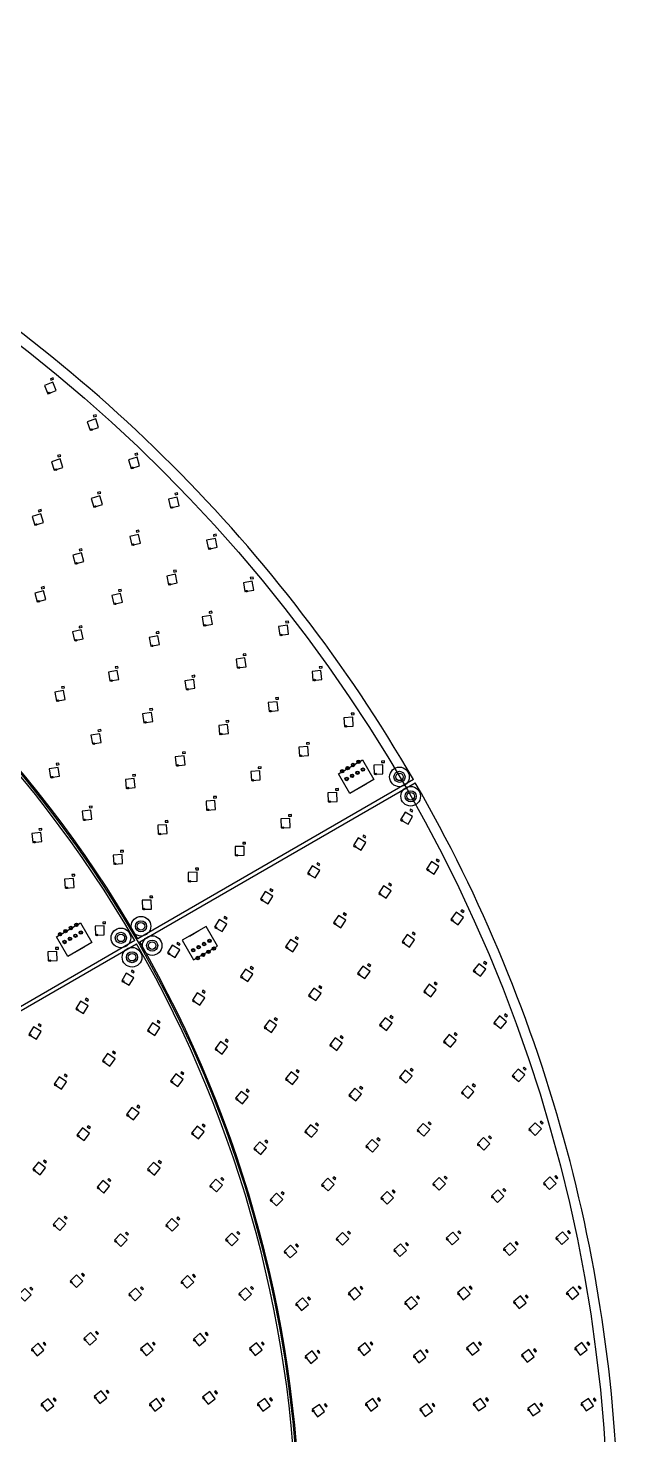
# Model space of a CAD drawing. Header units: millimetres. Extents: x -854 to 854, y -854 to 854.
# Drawn here: x 523 to 854, y 62 to 848 of the extents above; entities that cross this region are included whole.
import ezdxf

# ---------------------------------------------------------------- set-up
doc = ezdxf.new("R2010")
doc.units = ezdxf.units.MM
for name, color, linetype in [('CAP', 30, 'Continuous'), ('LED', 7, 'Continuous'), ('MOUNT', 1, 'Continuous'), ('OUTLINE', 2, 'Continuous'), ('WAGO', 3, 'Continuous')]:
    doc.layers.add(name, color=color, linetype=linetype)

msp = doc.modelspace()

# ---------------------------------------------------------------- linework, layer by layer
at = {"layer": 'CAP'}
for points in [[(536.23, 651.13), (537.73, 651.68), (537.45, 652.43), (535.95, 651.88), (536.23, 651.13)], [(560.2, 630.62), (561.72, 631.12), (561.47, 631.88), (559.95, 631.38), (560.2, 630.62)], [(540.21, 608.25), (541.73, 608.75), (541.48, 609.51), (539.96, 609.01), (540.21, 608.25)], [(583.39, 609.24), (584.93, 609.68), (584.71, 610.45), (583.17, 610), (583.39, 609.24)], [(562.58, 587.63), (564.11, 588.07), (563.89, 588.84), (562.36, 588.4), (562.58, 587.63)], [(605.76, 587), (607.31, 587.38), (607.12, 588.16), (605.57, 587.77), (605.76, 587)], [(529.43, 577.58), (530.95, 578.06), (530.72, 578.82), (529.19, 578.34), (529.43, 577.58)], [(584.16, 566.18), (585.71, 566.57), (585.52, 567.34), (583.96, 566.96), (584.16, 566.18)], [(627.29, 563.93), (628.85, 564.26), (628.69, 565.04), (627.12, 564.72), (627.29, 563.93)], [(552.25, 555.79), (553.8, 556.21), (553.59, 556.98), (552.05, 556.57), (552.25, 555.79)], [(604.92, 543.94), (606.48, 544.27), (606.32, 545.05), (604.75, 544.73), (604.92, 543.94)], [(531.04, 534.58), (532.59, 534.99), (532.38, 535.77), (530.83, 535.35), (531.04, 534.58)], [(647.93, 540.09), (649.51, 540.35), (649.38, 541.14), (647.8, 540.87), (647.93, 540.09)], [(574.18, 533.11), (575.75, 533.46), (575.57, 534.24), (574.01, 533.89), (574.18, 533.11)], [(624.83, 520.95), (626.41, 521.21), (626.28, 522), (624.7, 521.73), (624.83, 520.95)], [(552.13, 512.76), (553.7, 513.12), (553.52, 513.9), (551.96, 513.54), (552.13, 512.76)], [(667.68, 515.48), (669.26, 515.69), (669.16, 516.48), (667.57, 516.27), (667.68, 515.48)], [(595.18, 509.55), (596.76, 509.84), (596.61, 510.63), (595.04, 510.34), (595.18, 509.55)], [(643.87, 497.22), (645.46, 497.43), (645.36, 498.22), (643.77, 498.01), (643.87, 497.22)], [(572.33, 490.12), (573.91, 490.4), (573.76, 491.19), (572.19, 490.9), (572.33, 490.12)], [(686.48, 490.16), (688.08, 490.3), (688, 491.1), (686.41, 490.95), (686.48, 490.16)], [(542.31, 478.92), (543.88, 479.24), (543.72, 480.02), (542.15, 479.71), (542.31, 478.92)], [(615.22, 485.17), (616.8, 485.4), (616.69, 486.19), (615.11, 485.97), (615.22, 485.17)], [(662.02, 472.8), (663.61, 472.94), (663.53, 473.74), (661.94, 473.59), (662.02, 472.8)], [(591.6, 466.67), (593.19, 466.9), (593.08, 467.69), (591.49, 467.46), (591.6, 466.67)], [(704.33, 464.14), (705.93, 464.23), (705.88, 465.03), (704.29, 464.94), (704.33, 464.14)], [(634.26, 460.01), (635.85, 460.17), (635.77, 460.97), (634.18, 460.8), (634.26, 460.01)], [(562.68, 454.81), (564.27, 455.06), (564.14, 455.85), (562.56, 455.6), (562.68, 454.81)], [(679.23, 447.71), (680.83, 447.8), (680.78, 448.6), (679.19, 448.51), (679.23, 447.71)], [(609.92, 442.47), (611.51, 442.63), (611.43, 443.43), (609.84, 443.27), (609.92, 442.47)], [(539.29, 436.03), (540.87, 436.28), (540.75, 437.07), (539.17, 436.83), (539.29, 436.03)], [(652.27, 434.1), (653.86, 434.19), (653.81, 434.99), (652.22, 434.9), (652.27, 434.1)], [(721.19, 437.48), (722.79, 437.51), (722.78, 438.31), (721.18, 438.28), (721.19, 437.48)], [(581.99, 429.84), (583.58, 430.01), (583.49, 430.81), (581.9, 430.63), (581.99, 429.84)], [(627.24, 417.56), (628.83, 417.65), (628.79, 418.45), (627.19, 418.35), (627.24, 417.56)], [(695.5, 422), (697.1, 422.03), (697.08, 422.83), (695.48, 422.8), (695.5, 422)], [(557.79, 412.1), (559.39, 412.27), (559.3, 413.07), (557.71, 412.89), (557.79, 412.1)], [(736.96, 410.67), (738.33, 409.84), (738.75, 410.53), (737.37, 411.35), (736.96, 410.67)], [(600.18, 404.04), (601.78, 404.15), (601.73, 404.94), (600.13, 404.84), (600.18, 404.04)], [(669.22, 407.48), (670.82, 407.51), (670.8, 408.31), (669.2, 408.28), (669.22, 407.48)], [(529.66, 399.63), (531.25, 399.82), (531.16, 400.61), (529.57, 400.42), (529.66, 399.63)], [(710.71, 396.16), (712.08, 395.33), (712.49, 396.01), (711.12, 396.84), (710.71, 396.16)], [(575.24, 387.37), (576.84, 387.48), (576.78, 388.28), (575.19, 388.17), (575.24, 387.37)], [(643.54, 391.96), (645.14, 391.99), (645.13, 392.79), (643.53, 392.76), (643.54, 391.96)], [(617.24, 377.48), (618.84, 377.51), (618.82, 378.31), (617.22, 378.28), (617.24, 377.48)], [(685, 380.66), (686.37, 379.83), (686.78, 380.52), (685.41, 381.34), (685, 380.66)], [(751.8, 382.82), (753.14, 381.95), (753.58, 382.62), (752.24, 383.49), (751.8, 382.82)], [(548.08, 373.97), (549.68, 374.09), (549.62, 374.89), (548.02, 374.77), (548.08, 373.97)], [(725.02, 369.3), (726.36, 368.43), (726.8, 369.1), (725.46, 369.97), (725.02, 369.3)], [(591.59, 361.91), (593.19, 361.95), (593.17, 362.75), (591.57, 362.71), (591.59, 361.91)], [(658.72, 366.18), (660.09, 365.36), (660.5, 366.04), (659.13, 366.87), (658.72, 366.18)], [(765.59, 354.45), (766.9, 353.52), (767.36, 354.17), (766.05, 355.1), (765.59, 354.45)], [(565.25, 347.47), (566.85, 347.51), (566.83, 348.31), (565.23, 348.27), (565.25, 347.47)], [(633.03, 350.65), (634.4, 349.82), (634.81, 350.5), (633.45, 351.33), (633.03, 350.65)], [(699.77, 352.77), (701.1, 351.89), (701.54, 352.55), (700.21, 353.44), (699.77, 352.77)], [(672.93, 339.36), (674.26, 338.48), (674.71, 339.15), (673.37, 340.03), (672.93, 339.36)], [(738.32, 341.94), (739.63, 341.01), (740.09, 341.66), (738.79, 342.59), (738.32, 341.94)], [(538.85, 333.14), (540.45, 333.18), (540.42, 333.98), (538.82, 333.94), (538.85, 333.14)], [(606.73, 336.22), (608.1, 335.39), (608.51, 336.07), (607.14, 336.9), (606.73, 336.22)], [(647.72, 322.7), (649.05, 321.81), (649.5, 322.48), (648.17, 323.37), (647.72, 322.7)], [(713.41, 324.31), (714.7, 323.37), (715.17, 324.02), (713.87, 324.95), (713.41, 324.31)], [(778.31, 325.57), (779.58, 324.6), (780.06, 325.23), (778.8, 326.21), (778.31, 325.57)], [(581.06, 320.64), (582.43, 319.81), (582.85, 320.49), (581.48, 321.32), (581.06, 320.64)], [(750.59, 314.09), (751.86, 313.12), (752.35, 313.75), (751.08, 314.73), (750.59, 314.09)], [(620.82, 309.43), (622.15, 308.55), (622.59, 309.21), (621.26, 310.1), (620.82, 309.43)], [(686.05, 311.99), (687.35, 311.06), (687.81, 311.71), (686.52, 312.64), (686.05, 311.99)], [(555.46, 304.94), (556.83, 304.1), (557.24, 304.79), (555.88, 305.62), (555.46, 304.94)], [(529.1, 290.62), (530.46, 289.79), (530.88, 290.47), (529.51, 291.31), (529.1, 290.62)], [(595.66, 292.63), (596.99, 291.73), (597.44, 292.39), (596.11, 293.29), (595.66, 292.63)], [(661.18, 294.14), (662.47, 293.2), (662.95, 293.84), (661.66, 294.79), (661.18, 294.14)], [(725.89, 295.32), (727.15, 294.33), (727.64, 294.96), (726.38, 295.95), (725.89, 295.32)], [(789.94, 296.24), (791.17, 295.22), (791.68, 295.84), (790.45, 296.86), (789.94, 296.24)], [(698.06, 284.12), (699.31, 283.13), (699.81, 283.76), (698.55, 284.74), (698.06, 284.12)], [(761.81, 285.81), (763.04, 284.78), (763.55, 285.4), (762.32, 286.42), (761.81, 285.81)], [(570.66, 275.45), (571.98, 274.54), (572.43, 275.2), (571.11, 276.11), (570.66, 275.45)], [(633.72, 282.06), (635.01, 281.11), (635.49, 281.76), (634.2, 282.71), (633.72, 282.06)], [(543.58, 262.54), (544.9, 261.63), (545.35, 262.29), (544.04, 263.19), (543.58, 262.54)], [(608.91, 263.95), (610.19, 262.99), (610.67, 263.63), (609.39, 264.59), (608.91, 263.95)], [(673.38, 265.02), (674.63, 264.02), (675.13, 264.64), (673.89, 265.65), (673.38, 265.02)], [(737.19, 265.85), (738.41, 264.81), (738.93, 265.42), (737.71, 266.46), (737.19, 265.85)], [(800.46, 266.5), (801.65, 265.43), (802.19, 266.03), (800.99, 267.09), (800.46, 266.5)], [(645.42, 254.15), (646.67, 253.15), (647.17, 253.77), (645.92, 254.77), (645.42, 254.15)], [(708.93, 255.78), (710.15, 254.74), (710.67, 255.35), (709.45, 256.39), (708.93, 255.78)], [(771.97, 257.12), (773.16, 256.05), (773.69, 256.65), (772.5, 257.72), (771.97, 257.12)], [(584.29, 245.21), (585.56, 244.23), (586.05, 244.87), (584.78, 245.84), (584.29, 245.21)], [(684.3, 235.4), (685.51, 234.34), (686.03, 234.94), (684.83, 236), (684.3, 235.4)], [(747.29, 235.95), (748.47, 234.86), (749.01, 235.45), (747.84, 236.54), (747.29, 235.95)], [(809.87, 236.38), (811.02, 235.27), (811.57, 235.85), (810.42, 236.96), (809.87, 236.38)], [(556.58, 233.73), (557.85, 232.75), (558.33, 233.39), (557.06, 234.36), (556.58, 233.73)], [(620.78, 234.68), (622.02, 233.66), (622.52, 234.28), (621.29, 235.3), (620.78, 234.68)], [(781.04, 228.08), (782.19, 226.97), (782.75, 227.54), (781.59, 228.65), (781.04, 228.08)], [(655.9, 225.75), (657.1, 224.7), (657.63, 225.3), (656.42, 226.36), (655.9, 225.75)], [(718.65, 227.02), (719.83, 225.94), (720.37, 226.53), (719.2, 227.61), (718.65, 227.02)], [(532.04, 214.53), (533.29, 213.54), (533.79, 214.17), (532.53, 215.16), (532.04, 214.53)], [(596.33, 214.29), (597.54, 213.25), (598.06, 213.86), (596.85, 214.9), (596.33, 214.29)], [(568.05, 204.28), (569.26, 203.24), (569.78, 203.85), (568.57, 204.89), (568.05, 204.28)], [(631.25, 204.88), (632.43, 203.8), (632.97, 204.39), (631.78, 205.47), (631.25, 204.88)], [(693.92, 205.32), (695.08, 204.22), (695.63, 204.8), (694.47, 205.9), (693.92, 205.32)], [(756.19, 205.67), (757.32, 204.54), (757.89, 205.1), (756.76, 206.23), (756.19, 205.67)], [(818.14, 205.93), (819.25, 204.78), (819.83, 205.34), (818.72, 206.49), (818.14, 205.93)], [(665.12, 196.93), (666.27, 195.82), (666.83, 196.4), (665.67, 197.51), (665.12, 196.93)], [(727.21, 197.9), (728.34, 196.77), (728.91, 197.34), (727.78, 198.47), (727.21, 197.9)], [(789.02, 198.71), (790.13, 197.56), (790.71, 198.12), (789.6, 199.27), (789.02, 198.71)], [(543.61, 183.23), (544.81, 182.17), (545.34, 182.77), (544.14, 183.83), (543.61, 183.23)], [(606.72, 182.79), (607.88, 181.69), (608.44, 182.27), (607.27, 183.37), (606.72, 182.79)], [(577.96, 174.27), (579.12, 173.17), (579.67, 173.75), (578.51, 174.85), (577.96, 174.27)], [(640.28, 174.61), (641.41, 173.48), (641.98, 174.04), (640.84, 175.17), (640.28, 174.61)], [(702.22, 174.86), (703.32, 173.7), (703.9, 174.26), (702.79, 175.41), (702.22, 174.86)], [(763.86, 175.05), (764.94, 173.88), (765.53, 174.42), (764.45, 175.59), (763.86, 175.05)], [(825.27, 175.2), (826.33, 174.01), (826.93, 174.54), (825.86, 175.73), (825.27, 175.2)], [(673.08, 167.73), (674.18, 166.57), (674.76, 167.13), (673.65, 168.28), (673.08, 167.73)], [(734.59, 168.46), (735.68, 167.28), (736.26, 167.83), (735.18, 169), (734.59, 168.46)], [(795.9, 169.07), (796.97, 167.88), (797.56, 168.41), (796.5, 169.6), (795.9, 169.07)], [(553.35, 151.32), (554.48, 150.18), (555.04, 150.75), (553.91, 151.88), (553.35, 151.32)], [(615.46, 150.78), (616.56, 149.62), (617.14, 150.18), (616.04, 151.34), (615.46, 150.78)], [(524.37, 143.55), (525.5, 142.42), (526.06, 142.98), (524.93, 144.12), (524.37, 143.55)], [(586.29, 143.78), (587.39, 142.62), (587.97, 143.17), (586.87, 144.33), (586.29, 143.78)], [(647.86, 143.95), (648.94, 142.76), (649.53, 143.3), (648.45, 144.48), (647.86, 143.95)], [(709.17, 144.06), (710.23, 142.86), (710.83, 143.39), (709.78, 144.59), (709.17, 144.06)], [(770.29, 144.15), (771.32, 142.93), (771.93, 143.45), (770.9, 144.67), (770.29, 144.15)], [(831.24, 144.22), (832.26, 142.99), (832.88, 143.5), (831.86, 144.73), (831.24, 144.22)], [(679.75, 138.21), (680.81, 137.01), (681.41, 137.54), (680.35, 138.74), (679.75, 138.21)], [(740.78, 138.74), (741.81, 137.53), (742.42, 138.04), (741.39, 139.26), (740.78, 138.74)], [(801.66, 139.19), (802.69, 137.96), (803.3, 138.47), (802.28, 139.7), (801.66, 139.19)], [(561.21, 118.88), (562.27, 117.69), (562.87, 118.22), (561.8, 119.42), (561.21, 118.88)], [(622.51, 118.37), (623.55, 117.15), (624.15, 117.67), (623.12, 118.89), (622.51, 118.37)], [(531.83, 112.82), (532.89, 111.62), (533.49, 112.15), (532.42, 113.35), (531.83, 112.82)], [(593.01, 112.9), (594.05, 111.68), (594.66, 112.2), (593.62, 113.42), (593.01, 112.9)], [(653.98, 112.96), (655, 111.72), (655.61, 112.23), (654.59, 113.47), (653.98, 112.96)], [(714.78, 112.99), (715.79, 111.75), (716.41, 112.25), (715.41, 113.49), (714.78, 112.99)], [(775.47, 113.02), (776.45, 111.76), (777.08, 112.25), (776.1, 113.51), (775.47, 113.02)], [(836.05, 113.04), (837.03, 111.77), (837.66, 112.25), (836.69, 113.52), (836.05, 113.04)], [(685.13, 108.43), (686.13, 107.18), (686.76, 107.68), (685.76, 108.93), (685.13, 108.43)], [(745.76, 108.8), (746.75, 107.54), (747.38, 108.04), (746.39, 109.3), (745.76, 108.8)], [(806.31, 109.12), (807.28, 107.85), (807.92, 108.34), (806.94, 109.61), (806.31, 109.12)], [(567.17, 86.05), (568.16, 84.8), (568.79, 85.29), (567.8, 86.55), (567.17, 86.05)], [(537.49, 81.7), (538.48, 80.45), (539.11, 80.95), (538.11, 82.2), (537.49, 81.7)], [(598.11, 81.71), (599.08, 80.44), (599.71, 80.93), (598.74, 82.2), (598.11, 81.71)], [(627.85, 85.63), (628.82, 84.36), (629.46, 84.84), (628.48, 86.11), (627.85, 85.63)], [(658.61, 81.71), (659.57, 80.43), (660.21, 80.91), (659.25, 82.19), (658.61, 81.71)], [(689.21, 78.44), (690.16, 77.15), (690.8, 77.62), (689.86, 78.91), (689.21, 78.44)], [(719.03, 81.71), (719.98, 80.42), (720.62, 80.89), (719.68, 82.18), (719.03, 81.71)], [(749.54, 78.69), (750.48, 77.39), (751.12, 77.86), (750.19, 79.15), (749.54, 78.69)], [(779.39, 81.7), (780.32, 80.4), (780.97, 80.87), (780.04, 82.17), (779.39, 81.7)], [(809.82, 78.9), (810.75, 77.59), (811.4, 78.05), (810.48, 79.36), (809.82, 78.9)], [(839.69, 81.7), (840.62, 80.39), (841.27, 80.85), (840.35, 82.16), (839.69, 81.7)]]:
    msp.add_lwpolyline(points, dxfattribs=at)
at = {"layer": 'LED'}
for points in [[(532.71, 648.3), (534.45, 643.62), (539.13, 645.36), (537.39, 650.04), (532.71, 648.3)], [(556.57, 627.93), (558.14, 623.18), (562.89, 624.75), (561.32, 629.5), (556.57, 627.93)], [(536.58, 605.56), (538.15, 600.81), (542.9, 602.38), (541.33, 607.13), (536.58, 605.56)], [(579.67, 606.68), (581.05, 601.88), (585.85, 603.26), (584.47, 608.07), (579.67, 606.68)], [(558.85, 585.08), (560.24, 580.27), (565.04, 581.66), (563.66, 586.46), (558.85, 585.08)], [(601.94, 584.58), (603.15, 579.73), (608, 580.93), (606.8, 585.79), (601.94, 584.58)], [(525.76, 574.95), (527.24, 570.17), (532.02, 571.66), (530.53, 576.43), (525.76, 574.95)], [(580.34, 563.77), (581.54, 558.92), (586.39, 560.12), (585.19, 564.97), (580.34, 563.77)], [(623.38, 561.67), (624.4, 556.77), (629.3, 557.79), (628.28, 562.69), (623.38, 561.67)], [(548.48, 553.31), (549.78, 548.48), (554.61, 549.78), (553.31, 554.61), (548.48, 553.31)], [(601.01, 541.68), (602.03, 536.78), (606.93, 537.8), (605.91, 542.7), (601.01, 541.68)], [(643.95, 537.97), (644.78, 533.04), (649.71, 533.87), (648.88, 538.8), (643.95, 537.97)], [(527.27, 532.1), (528.56, 527.27), (533.39, 528.56), (532.1, 533.39), (527.27, 532.1)], [(570.32, 530.78), (571.41, 525.9), (576.29, 527), (575.19, 531.88), (570.32, 530.78)], [(620.85, 518.83), (621.68, 513.9), (626.61, 514.73), (625.78, 519.66), (620.85, 518.83)], [(548.27, 510.44), (549.36, 505.56), (554.24, 506.66), (553.14, 511.53), (548.27, 510.44)], [(663.61, 513.51), (664.26, 508.55), (669.22, 509.21), (668.57, 514.16), (663.61, 513.51)], [(591.23, 507.38), (592.13, 502.46), (597.05, 503.37), (596.14, 508.28), (591.23, 507.38)], [(639.81, 495.25), (640.46, 490.29), (645.42, 490.94), (644.77, 495.9), (639.81, 495.25)], [(568.37, 487.94), (569.28, 483.03), (574.19, 483.93), (573.29, 488.85), (568.37, 487.94)], [(682.35, 488.34), (682.82, 483.36), (687.79, 483.83), (687.33, 488.81), (682.35, 488.34)], [(611.18, 483.16), (611.88, 478.21), (616.83, 478.92), (616.13, 483.87), (611.18, 483.16)], [(538.38, 476.69), (539.36, 471.79), (544.26, 472.76), (543.29, 477.67), (538.38, 476.69)], [(587.56, 464.66), (588.26, 459.71), (593.21, 460.42), (592.51, 465.37), (587.56, 464.66)], [(657.88, 470.98), (658.35, 466), (663.33, 466.47), (662.86, 471.45), (657.88, 470.98)], [(630.14, 458.16), (630.64, 453.19), (635.61, 453.69), (635.11, 458.67), (630.14, 458.16)], [(700.13, 462.48), (700.41, 457.49), (705.4, 457.77), (705.12, 462.76), (700.13, 462.48)], [(558.67, 452.76), (559.43, 447.81), (564.37, 448.57), (563.61, 453.52), (558.67, 452.76)], [(605.79, 440.63), (606.3, 435.65), (611.27, 436.16), (610.77, 441.13), (605.79, 440.63)], [(675.03, 446.05), (675.31, 441.06), (680.3, 441.34), (680.02, 446.33), (675.03, 446.05)], [(535.27, 433.98), (536.03, 429.04), (540.97, 429.8), (540.21, 434.74), (535.27, 433.98)], [(648.07, 432.42), (648.38, 427.43), (653.37, 427.73), (653.06, 432.72), (648.07, 432.42)], [(716.93, 435.98), (717.03, 430.98), (722.03, 431.08), (721.93, 436.08), (716.93, 435.98)], [(577.88, 427.96), (578.43, 422.99), (583.4, 423.53), (582.85, 428.5), (577.88, 427.96)], [(691.24, 420.5), (691.33, 415.5), (696.33, 415.59), (696.24, 420.59), (691.24, 420.5)], [(553.69, 410.22), (554.23, 405.25), (559.2, 405.79), (558.66, 410.76), (553.69, 410.22)], [(623.05, 415.88), (623.35, 410.89), (628.34, 411.19), (628.04, 416.18), (623.05, 415.88)], [(734.34, 409.76), (731.76, 405.47), (736.04, 402.89), (738.62, 407.17), (734.34, 409.76)], [(596, 402.34), (596.33, 397.35), (601.32, 397.68), (600.99, 402.67), (596, 402.34)], [(664.96, 405.97), (665.06, 400.97), (670.06, 401.07), (669.96, 406.07), (664.96, 405.97)], [(525.58, 397.71), (526.17, 392.74), (531.14, 393.34), (530.54, 398.3), (525.58, 397.71)], [(708.08, 395.24), (705.5, 390.96), (709.78, 388.38), (712.36, 392.66), (708.08, 395.24)], [(571.06, 385.67), (571.38, 380.69), (576.37, 381.01), (576.05, 386), (571.06, 385.67)], [(639.29, 390.45), (639.39, 385.45), (644.39, 385.55), (644.29, 390.55), (639.29, 390.45)], [(682.37, 379.75), (679.78, 375.47), (684.06, 372.89), (686.65, 377.16), (682.37, 379.75)], [(749.14, 382.01), (746.41, 377.83), (750.59, 375.09), (753.33, 379.27), (749.14, 382.01)], [(543.91, 372.25), (544.26, 367.26), (549.25, 367.62), (548.89, 372.61), (543.91, 372.25)], [(612.98, 375.96), (613.09, 370.96), (618.09, 371.07), (617.98, 376.07), (612.98, 375.96)], [(656.09, 365.28), (653.51, 361), (657.78, 358.41), (660.37, 362.69), (656.09, 365.28)], [(722.36, 368.49), (719.62, 364.31), (723.81, 361.57), (726.55, 365.75), (722.36, 368.49)], [(587.34, 360.4), (587.44, 355.4), (592.44, 355.51), (592.33, 360.51), (587.34, 360.4)], [(561, 345.95), (561.12, 340.95), (566.12, 341.07), (566, 346.07), (561, 345.95)], [(630.4, 349.75), (627.81, 345.47), (632.08, 342.88), (634.68, 347.15), (630.4, 349.75)], [(697.11, 351.97), (694.35, 347.8), (698.52, 345.04), (701.28, 349.21), (697.11, 351.97)], [(762.9, 353.73), (760.01, 349.65), (764.09, 346.76), (766.98, 350.84), (762.9, 353.73)], [(670.27, 338.56), (667.51, 334.39), (671.68, 331.63), (674.44, 335.81), (670.27, 338.56)], [(735.64, 341.22), (732.74, 337.15), (736.82, 334.25), (739.71, 338.33), (735.64, 341.22)], [(534.6, 331.61), (534.73, 326.61), (539.73, 326.74), (539.6, 331.74), (534.6, 331.61)], [(604.1, 335.32), (601.51, 331.04), (605.78, 328.45), (608.38, 332.72), (604.1, 335.32)], [(710.71, 323.61), (707.79, 319.55), (711.85, 316.63), (714.77, 320.69), (710.71, 323.61)], [(775.6, 324.96), (772.55, 320.99), (776.52, 317.95), (779.56, 321.92), (775.6, 324.96)], [(578.43, 319.74), (575.83, 315.47), (580.1, 312.87), (582.7, 317.14), (578.43, 319.74)], [(645.06, 321.92), (642.28, 317.76), (646.44, 314.98), (649.22, 319.14), (645.06, 321.92)], [(618.15, 308.65), (615.37, 304.49), (619.53, 301.71), (622.31, 305.87), (618.15, 308.65)], [(683.36, 311.3), (680.44, 307.24), (684.49, 304.32), (687.41, 308.38), (683.36, 311.3)], [(747.88, 313.48), (744.84, 309.51), (748.8, 306.47), (751.85, 310.44), (747.88, 313.48)], [(552.83, 304.05), (550.22, 299.78), (554.48, 297.17), (557.09, 301.44), (552.83, 304.05)], [(592.99, 291.85), (590.19, 287.71), (594.33, 284.91), (597.13, 289.05), (592.99, 291.85)], [(658.49, 293.47), (655.53, 289.44), (659.56, 286.48), (662.52, 290.52), (658.49, 293.47)], [(723.17, 294.73), (720.09, 290.8), (724.02, 287.71), (727.1, 291.65), (723.17, 294.73)], [(787.21, 295.73), (784.02, 291.88), (787.87, 288.69), (791.06, 292.54), (787.21, 295.73)], [(526.46, 289.73), (523.85, 285.47), (528.12, 282.86), (530.73, 287.12), (526.46, 289.73)], [(695.34, 283.53), (692.25, 279.59), (696.19, 276.51), (699.27, 280.45), (695.34, 283.53)], [(759.08, 285.3), (755.89, 281.45), (759.74, 278.26), (762.93, 282.11), (759.08, 285.3)], [(631.03, 281.39), (628.07, 277.36), (632.1, 274.4), (635.06, 278.43), (631.03, 281.39)], [(567.98, 274.7), (565.15, 270.58), (569.27, 267.75), (572.11, 271.87), (567.98, 274.7)], [(540.91, 261.78), (538.07, 257.66), (542.2, 254.83), (545.03, 258.95), (540.91, 261.78)], [(606.21, 263.31), (603.21, 259.31), (607.21, 256.31), (610.21, 260.31), (606.21, 263.31)], [(670.66, 264.47), (667.53, 260.57), (671.43, 257.44), (674.56, 261.34), (670.66, 264.47)], [(734.45, 265.37), (731.21, 261.57), (735.02, 258.33), (738.26, 262.13), (734.45, 265.37)], [(797.71, 266.09), (794.38, 262.36), (798.11, 259.03), (801.44, 262.76), (797.71, 266.09)], [(642.7, 253.6), (639.57, 249.7), (643.47, 246.57), (646.6, 250.47), (642.7, 253.6)], [(706.19, 255.3), (702.95, 251.49), (706.76, 248.25), (710, 252.06), (706.19, 255.3)], [(769.22, 256.71), (765.88, 252.98), (769.61, 249.65), (772.94, 253.38), (769.22, 256.71)], [(581.58, 244.6), (578.54, 240.63), (582.51, 237.59), (585.55, 241.55), (581.58, 244.6)], [(807.1, 236.08), (803.64, 232.48), (807.24, 229.01), (810.71, 232.61), (807.1, 236.08)], [(553.87, 233.12), (550.82, 229.15), (554.79, 226.1), (557.83, 230.07), (553.87, 233.12)], [(618.05, 234.17), (614.87, 230.31), (618.72, 227.13), (621.91, 230.98), (618.05, 234.17)], [(681.56, 234.96), (678.26, 231.21), (682.02, 227.91), (685.32, 231.67), (681.56, 234.96)], [(744.54, 235.59), (741.15, 231.91), (744.82, 228.52), (748.21, 232.19), (744.54, 235.59)], [(653.15, 225.32), (649.85, 221.56), (653.61, 218.27), (656.91, 222.02), (653.15, 225.32)], [(715.9, 226.66), (712.51, 222.98), (716.18, 219.59), (719.57, 223.27), (715.9, 226.66)], [(778.28, 227.77), (774.81, 224.17), (778.41, 220.7), (781.88, 224.3), (778.28, 227.77)], [(529.32, 213.96), (526.22, 210.04), (530.14, 206.94), (533.24, 210.86), (529.32, 213.96)], [(593.59, 213.82), (590.34, 210.02), (594.14, 206.77), (597.39, 210.58), (593.59, 213.82)], [(628.49, 204.49), (625.13, 200.79), (628.83, 197.43), (632.19, 201.13), (628.49, 204.49)], [(691.16, 205.01), (687.7, 201.4), (691.31, 197.94), (694.77, 201.55), (691.16, 205.01)], [(753.42, 205.41), (749.89, 201.88), (753.42, 198.34), (756.96, 201.88), (753.42, 205.41)], [(815.37, 205.73), (811.77, 202.26), (815.24, 198.66), (818.84, 202.13), (815.37, 205.73)], [(565.31, 203.81), (562.06, 200.01), (565.86, 196.76), (569.11, 200.56), (565.31, 203.81)], [(662.36, 196.62), (658.9, 193), (662.51, 189.55), (665.97, 193.16), (662.36, 196.62)], [(724.44, 197.65), (720.91, 194.11), (724.44, 190.58), (727.98, 194.11), (724.44, 197.65)], [(786.25, 198.51), (782.65, 195.04), (786.12, 191.44), (789.72, 194.91), (786.25, 198.51)], [(540.86, 182.82), (537.54, 179.08), (541.27, 175.76), (544.6, 179.5), (540.86, 182.82)], [(603.96, 182.46), (600.52, 178.84), (604.15, 175.4), (607.59, 179.02), (603.96, 182.46)], [(575.2, 173.94), (571.76, 170.32), (575.38, 166.87), (578.83, 170.5), (575.2, 173.94)], [(637.51, 174.36), (633.98, 170.82), (637.51, 167.29), (641.05, 170.82), (637.51, 174.36)], [(699.44, 174.67), (695.83, 171.21), (699.29, 167.6), (702.9, 171.06), (699.44, 174.67)], [(761.08, 174.91), (757.41, 171.52), (760.8, 167.85), (764.47, 171.24), (761.08, 174.91)], [(822.49, 175.1), (818.76, 171.77), (822.09, 168.04), (825.82, 171.37), (822.49, 175.1)], [(670.3, 167.54), (666.69, 164.08), (670.15, 160.47), (673.76, 163.93), (670.3, 167.54)], [(731.82, 168.32), (728.14, 164.93), (731.53, 161.25), (735.21, 164.64), (731.82, 168.32)], [(793.12, 168.97), (789.39, 165.64), (792.73, 161.91), (796.45, 165.25), (793.12, 168.97)], [(550.58, 151.06), (547.04, 147.53), (550.58, 143.99), (554.11, 147.53), (550.58, 151.06)], [(612.69, 150.6), (609.06, 147.16), (612.5, 143.54), (616.13, 146.98), (612.69, 150.6)], [(521.6, 143.3), (518.06, 139.76), (521.6, 136.23), (525.14, 139.76), (521.6, 143.3)], [(583.51, 143.6), (579.89, 140.16), (583.33, 136.53), (586.96, 139.97), (583.51, 143.6)], [(645.09, 143.82), (641.39, 140.46), (644.75, 136.76), (648.45, 140.12), (645.09, 143.82)], [(706.4, 143.99), (702.64, 140.7), (705.93, 136.94), (709.69, 140.23), (706.4, 143.99)], [(767.51, 144.12), (763.7, 140.88), (766.94, 137.07), (770.75, 140.31), (767.51, 144.12)], [(828.46, 144.23), (824.61, 141.04), (827.8, 137.19), (831.65, 140.38), (828.46, 144.23)], [(676.97, 138.14), (673.21, 134.84), (676.51, 131.08), (680.27, 134.38), (676.97, 138.14)], [(738, 138.72), (734.19, 135.48), (737.43, 131.67), (741.24, 134.91), (738, 138.72)], [(798.89, 139.2), (795.04, 136.01), (798.23, 132.16), (802.08, 135.35), (798.89, 139.2)], [(558.43, 118.79), (554.69, 115.47), (558.02, 111.73), (561.75, 115.06), (558.43, 118.79)], [(619.73, 118.33), (615.93, 115.09), (619.17, 111.28), (622.98, 114.53), (619.73, 118.33)], [(529.05, 112.73), (525.31, 109.4), (528.64, 105.67), (532.37, 108.99), (529.05, 112.73)], [(590.23, 112.87), (586.43, 109.62), (589.68, 105.82), (593.48, 109.06), (590.23, 112.87)], [(651.2, 112.97), (647.34, 109.78), (650.53, 105.93), (654.38, 109.11), (651.2, 112.97)], [(712.01, 113.04), (708.11, 109.91), (711.24, 106.01), (715.13, 109.14), (712.01, 113.04)], [(772.69, 113.1), (768.75, 110.02), (771.84, 106.08), (775.77, 109.17), (772.69, 113.1)], [(833.28, 113.15), (829.31, 110.1), (832.35, 106.14), (836.32, 109.18), (833.28, 113.15)], [(682.35, 108.48), (678.46, 105.35), (681.58, 101.45), (685.48, 104.58), (682.35, 108.48)], [(742.99, 108.89), (739.05, 105.8), (742.13, 101.87), (746.07, 104.95), (742.99, 108.89)], [(803.53, 109.23), (799.57, 106.19), (802.61, 102.22), (806.58, 105.26), (803.53, 109.23)], [(534.71, 81.77), (530.79, 78.67), (533.89, 74.75), (537.81, 77.85), (534.71, 81.77)], [(564.39, 86.12), (560.47, 83.02), (563.57, 79.1), (567.49, 82.2), (564.39, 86.12)], [(595.33, 81.82), (591.36, 78.78), (594.41, 74.81), (598.37, 77.85), (595.33, 81.82)], [(625.07, 85.74), (621.1, 82.69), (624.15, 78.73), (628.12, 81.77), (625.07, 85.74)], [(655.84, 81.85), (651.83, 78.86), (654.83, 74.85), (658.83, 77.85), (655.84, 81.85)], [(716.26, 81.88), (712.23, 78.92), (715.18, 74.89), (719.21, 77.85), (716.26, 81.88)], [(746.77, 78.88), (742.71, 75.96), (745.63, 71.9), (749.69, 74.82), (746.77, 78.88)], [(776.62, 81.9), (772.56, 78.97), (775.48, 74.92), (779.54, 77.84), (776.62, 81.9)], [(807.05, 79.11), (802.98, 76.22), (805.87, 72.14), (809.95, 75.03), (807.05, 79.11)], [(836.92, 81.91), (832.85, 79.02), (835.74, 74.94), (839.82, 77.83), (836.92, 81.91)], [(686.44, 78.61), (682.4, 75.66), (685.36, 71.62), (689.39, 74.58), (686.44, 78.61)]]:
    msp.add_lwpolyline(points, dxfattribs=at)
for centre in [(535.27, 643.98), (558.98, 623.51), (538.99, 601.14), (581.9, 602.18), (561.09, 580.57), (604.01, 580), (528.09, 570.49), (582.4, 559.18), (625.27, 557.01), (550.63, 548.76), (602.9, 537.02), (529.42, 527.55), (645.66, 533.24), (572.28, 526.15), (622.56, 514.1), (550.23, 505.8), (665.15, 508.72), (593, 502.68), (641.35, 490.46), (570.15, 483.24), (683.71, 483.5), (540.23, 472.01), (612.76, 478.39), (659.24, 466.14), (589.15, 459.89), (701.31, 457.59), (560.31, 448), (631.53, 453.33), (676.21, 441.16), (607.19, 435.79), (536.91, 429.22), (649.27, 427.53), (717.93, 431.05), (579.32, 423.13), (624.24, 410.99), (692.23, 415.57), (555.12, 405.39), (665.96, 401.04), (732.55, 405.05), (527.06, 392.9), (597.22, 397.46), (640.29, 385.52), (706.3, 390.54), (572.28, 380.79), (747.19, 377.38), (613.99, 371.03), (680.58, 375.05), (545.16, 367.38), (720.4, 363.86), (588.34, 355.47), (654.3, 360.58), (695.13, 347.34), (760.77, 349.17), (562.02, 341.02), (628.6, 345.05), (602.3, 330.62), (668.29, 333.94), (733.51, 336.67), (535.63, 326.68), (576.63, 315.05), (643.06, 317.3), (708.55, 319.07), (773.3, 320.48), (681.19, 306.76), (745.58, 309), (551.01, 299.36), (616.15, 304.03), (784.74, 291.35), (524.65, 285.04), (590.96, 287.25), (656.29, 288.95), (720.82, 290.28), (628.83, 276.87), (692.99, 279.08), (756.61, 280.91), (565.92, 270.11), (668.26, 260.05), (731.93, 261.02), (795.09, 261.8), (538.84, 257.19), (603.96, 258.81), (766.59, 252.42), (640.3, 249.17), (703.67, 250.95), (579.28, 240.12), (551.57, 228.64), (615.59, 229.78), (678.97, 230.65), (741.85, 231.34), (804.32, 231.89), (650.56, 221.01), (713.2, 222.41), (775.49, 223.58), (526.95, 209.52), (591.06, 209.47), (562.78, 199.46), (625.83, 200.22), (688.39, 200.81), (750.56, 201.28), (812.43, 201.65), (659.58, 192.42), (721.58, 193.51), (783.31, 194.43), (538.24, 178.52), (601.21, 178.25), (572.44, 169.73), (634.65, 170.22), (696.49, 170.6), (758.05, 170.89), (790.03, 165), (819.4, 171.13), (667.35, 163.46), (728.79, 164.3), (547.71, 146.93), (609.71, 146.54), (580.54, 139.54), (642.03, 139.83), (673.84, 134.2), (703.27, 140.05), (734.81, 134.82), (764.32, 140.23), (795.65, 135.35), (825.22, 140.37), (555.33, 114.83), (616.55, 114.43), (525.95, 108.76), (587.05, 108.97), (647.95, 109.12), (679.06, 104.68), (708.71, 109.24), (739.64, 105.13), (769.35, 109.34), (800.15, 105.5), (829.9, 109.42), (561.07, 82.35), (621.69, 82.01), (712.8, 78.23), (773.13, 78.27), (833.41, 78.31), (531.38, 78), (591.95, 78.09), (652.41, 78.17), (682.98, 74.96), (743.28, 75.26), (803.54, 75.51)]:
    msp.add_circle(centre, 0.45, dxfattribs=at)
at = {"layer": 'MOUNT'}
for centre, radius in [((731.26, 429.41), 5.5), ((731.26, 429.41), 3.1), ((731.26, 429.41), 2.11), ((737.51, 418.59), 5.5), ((737.51, 418.59), 3.1), ((737.51, 418.59), 2.11), ((586.64, 345.91), 5.5), ((586.64, 345.91), 3.1), ((586.64, 345.91), 2.11), ((575.38, 339.41), 5.5), ((575.38, 339.41), 3.1), ((575.38, 339.41), 2.11), ((592.89, 335.09), 5.5), ((592.89, 335.09), 3.1), ((581.63, 328.59), 5.5), ((581.63, 328.59), 3.1), ((581.63, 328.59), 2.11), ((592.89, 335.09), 2.11)]:
    msp.add_circle(centre, radius, dxfattribs=at)
at = {"layer": 'OUTLINE'}
for p, q in [((739.09, 427.87), (584.93, 338.87)), ((585.93, 337.13), (740.09, 426.13)), ((583.2, 337.87), (195.22, 113.86)), ((196.22, 112.13), (584.2, 336.13))]:
    msp.add_line(p, q, dxfattribs=at)
for radius in [848, 675]:
    msp.add_circle((0, 0), radius, dxfattribs=at)
for radius, start, end in [(854, 390.0671, 419.9329), (674, 390.085, 419.915), (676, 390.0848, 419.9152), (854, 360.0671, 389.9329), (674, 360.085, 389.915), (676, 360.0848, 389.9152)]:
    msp.add_arc((0, 0), radius, start, end, dxfattribs=at)
at = {"layer": 'WAGO'}
for p, q in [((707.62, 422.52), (712.82, 425.52)), ((613.85, 340.44), (619.05, 343.44)), ((549.78, 331.39), (554.98, 334.39))]:
    msp.add_line(p, q, dxfattribs=at)
for points in [[(697.16, 431.14), (710.58, 438.89), (716.93, 427.89), (703.51, 420.14), (697.16, 431.14)], [(539.32, 340.01), (552.74, 347.76), (559.09, 336.76), (545.67, 329.01), (539.32, 340.01)], [(616.09, 327.06), (629.51, 334.81), (623.16, 345.81), (609.74, 338.06), (616.09, 327.06)]]:
    msp.add_lwpolyline(points, dxfattribs=at)
for centre, radius in [((699.22, 432.56), 0.95), ((699.22, 432.56), 0.6), ((702.25, 434.31), 0.95), ((702.25, 434.31), 0.6), ((705.28, 436.06), 0.95), ((705.28, 436.06), 0.6), ((707.78, 431.73), 0.95), ((708.31, 437.81), 0.95), ((708.31, 437.81), 0.6), ((710.81, 433.48), 0.95), ((710.81, 433.48), 0.6), ((701.72, 428.23), 0.95), ((701.72, 428.23), 0.6), ((704.75, 429.98), 0.95), ((704.75, 429.98), 0.6), ((707.78, 431.73), 0.6), ((550.47, 346.68), 0.95), ((550.47, 346.68), 0.6), ((541.38, 341.43), 0.95), ((541.38, 341.43), 0.6), ((544.41, 343.18), 0.95), ((544.41, 343.18), 0.6), ((546.91, 338.85), 0.95), ((546.91, 338.85), 0.6), ((547.44, 344.93), 0.95), ((547.44, 344.93), 0.6), ((549.94, 340.6), 0.95), ((549.94, 340.6), 0.6), ((552.97, 342.35), 0.95), ((552.97, 342.35), 0.6), ((624.95, 337.72), 0.95), ((624.95, 337.72), 0.6), ((543.88, 337.1), 0.95), ((543.88, 337.1), 0.6), ((615.86, 332.47), 0.95), ((615.86, 332.47), 0.6), ((618.89, 334.22), 0.95), ((618.89, 334.22), 0.6), ((621.39, 329.89), 0.95), ((621.39, 329.89), 0.6), ((621.92, 335.97), 0.95), ((621.92, 335.97), 0.6), ((624.42, 331.64), 0.95), ((624.42, 331.64), 0.6), ((627.45, 333.39), 0.95), ((627.45, 333.39), 0.6), ((618.36, 328.14), 0.95), ((618.36, 328.14), 0.6)]:
    msp.add_circle(centre, radius, dxfattribs=at)

doc.saveas('drawing.dxf')
